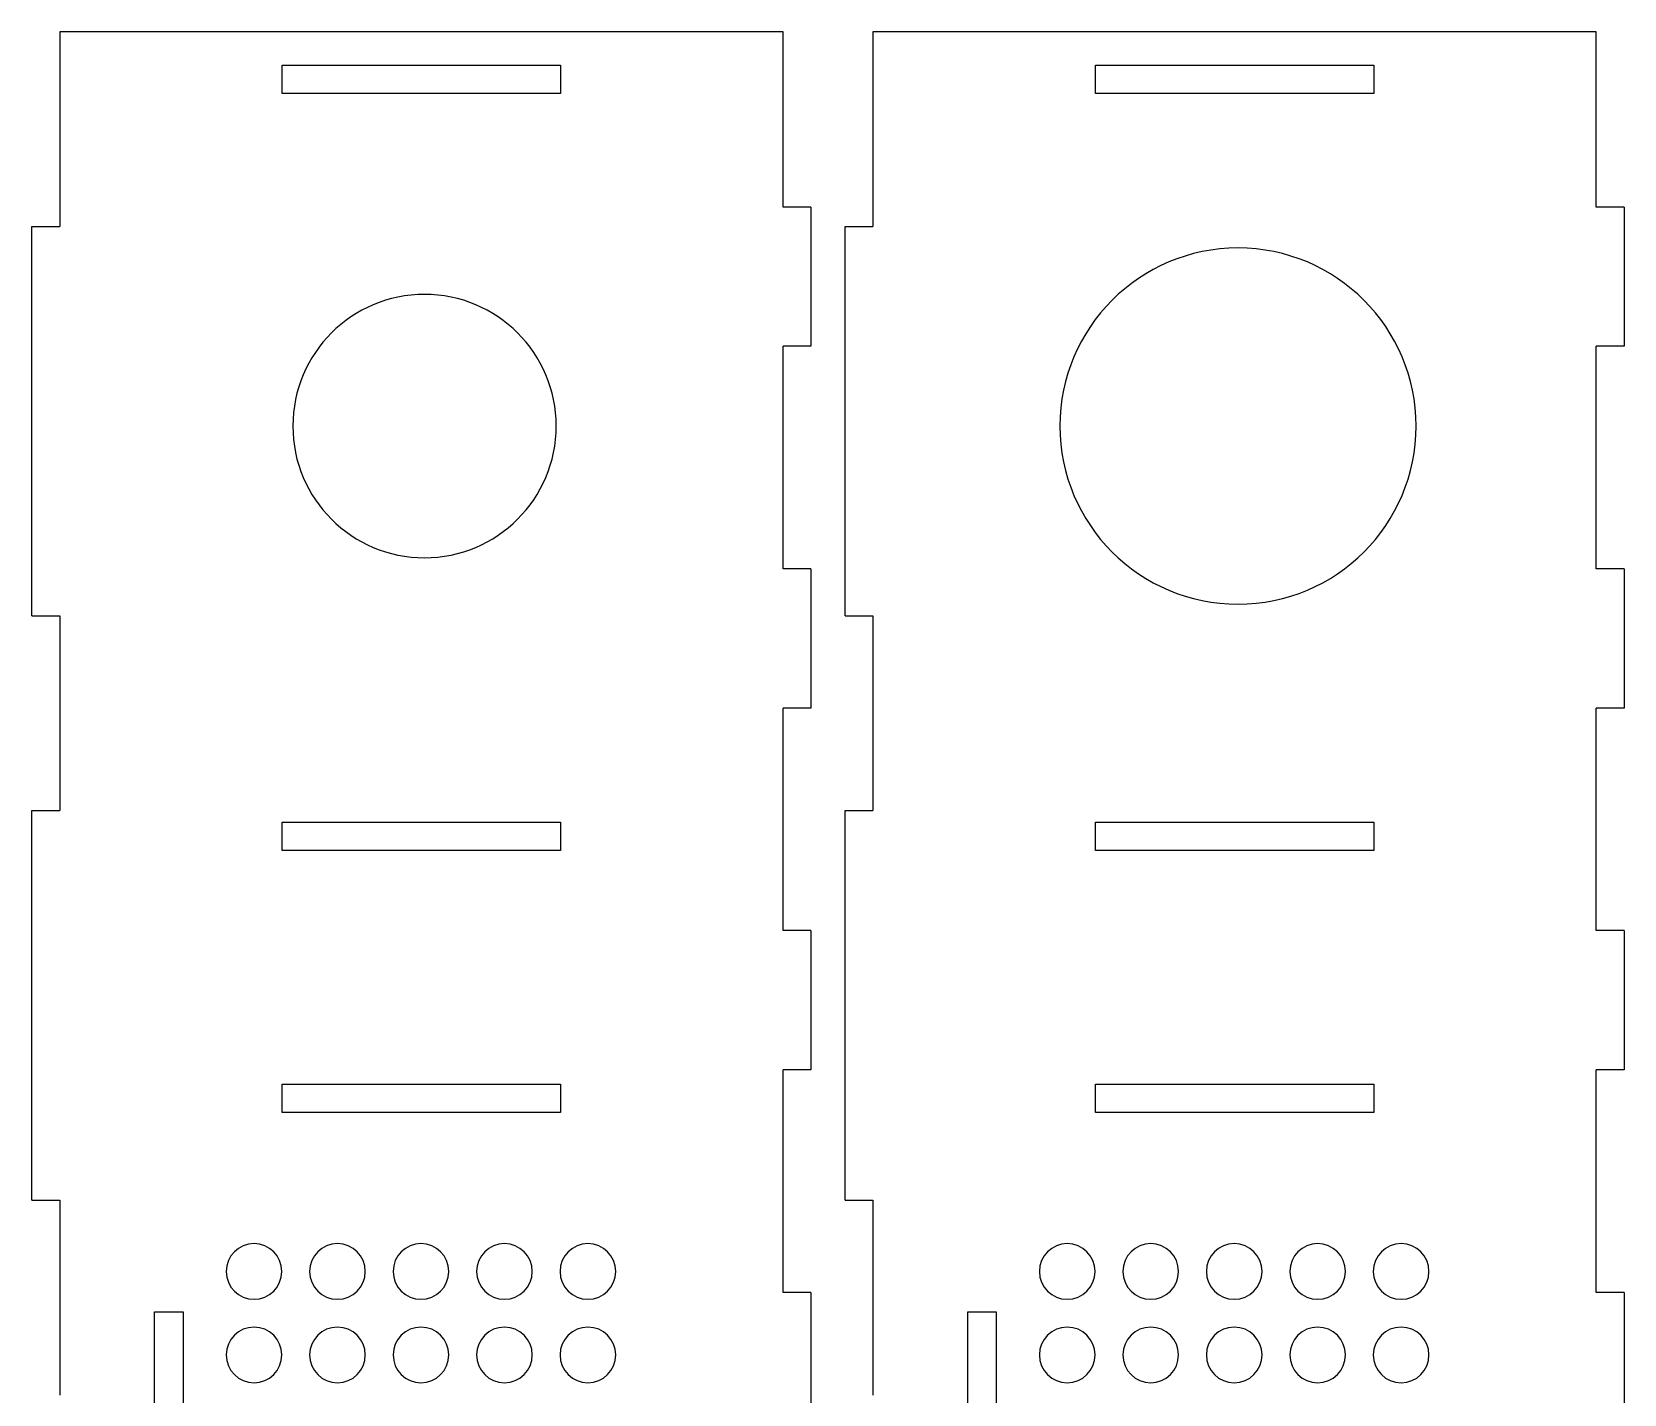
# Model space of a CAD drawing. Header units: millimetres. Extents: x -19 to 1971, y -336 to 654.
# Drawn here: x 1443.6 to 1729.7, y 408.2 to 653 of the extents above; entities that cross this region are included whole.
import ezdxf

# ---------------------------------------------------------------- set-up
doc = ezdxf.new("R2010")
doc.units = ezdxf.units.MM
doc.header["$MEASUREMENT"] = 0
doc.layers.add('Layer 1', color=7, linetype='Continuous')

# ---------------------------------------------------------------- blocks, each defined once
blk = doc.blocks.new('block 392')
at = {"layer": 'Layer 1', "color": 7, "lineweight": 25, "true_color": 0xffffff}
blk.add_open_spline([(1498.52, 435.27), (1501.28, 435.27), (1503.52, 433.03), (1503.52, 430.27), (1503.52, 427.51), (1501.28, 425.27), (1498.52, 425.27), (1495.76, 425.27), (1493.52, 427.51), (1493.52, 430.27), (1493.52, 433.03), (1495.76, 435.27), (1498.52, 435.27), (1498.52, 435.27), (1498.52, 435.27), (1498.52, 435.27)], degree=3, knots=[0, 0, 0, 0, 1, 1, 1, 2, 2, 2, 3, 3, 3, 4, 4, 4, 5, 5, 5, 5], dxfattribs=at)
blk = doc.blocks.new('block 393')
at = {"layer": 'Layer 1', "color": 7, "lineweight": 25, "true_color": 0xffffff}
blk.add_open_spline([(1513.52, 420.27), (1516.28, 420.27), (1518.52, 418.03), (1518.52, 415.27), (1518.52, 412.51), (1516.28, 410.27), (1513.52, 410.27), (1510.76, 410.27), (1508.52, 412.51), (1508.52, 415.27), (1508.52, 418.03), (1510.76, 420.27), (1513.52, 420.27), (1513.52, 420.27), (1513.52, 420.27), (1513.52, 420.27)], degree=3, knots=[0, 0, 0, 0, 1, 1, 1, 2, 2, 2, 3, 3, 3, 4, 4, 4, 5, 5, 5, 5], dxfattribs=at)
blk = doc.blocks.new('block 394')
at = {"layer": 'Layer 1', "color": 7, "lineweight": 25, "true_color": 0xffffff}
blk.add_open_spline([(1513.52, 435.27), (1516.28, 435.27), (1518.52, 433.03), (1518.52, 430.27), (1518.52, 427.51), (1516.28, 425.27), (1513.52, 425.27), (1510.76, 425.27), (1508.52, 427.51), (1508.52, 430.27), (1508.52, 433.03), (1510.76, 435.27), (1513.52, 435.27), (1513.52, 435.27), (1513.52, 435.27), (1513.52, 435.27)], degree=3, knots=[0, 0, 0, 0, 1, 1, 1, 2, 2, 2, 3, 3, 3, 4, 4, 4, 5, 5, 5, 5], dxfattribs=at)
blk = doc.blocks.new('block 397')
at = {"layer": 'Layer 1', "color": 7, "lineweight": 25, "true_color": 0xffffff}
blk.add_open_spline([(1498.52, 420.27), (1501.28, 420.27), (1503.52, 418.03), (1503.52, 415.27), (1503.52, 412.51), (1501.28, 410.27), (1498.52, 410.27), (1495.76, 410.27), (1493.52, 412.51), (1493.52, 415.27), (1493.52, 418.03), (1495.76, 420.27), (1498.52, 420.27), (1498.52, 420.27), (1498.52, 420.27), (1498.52, 420.27)], degree=3, knots=[0, 0, 0, 0, 1, 1, 1, 2, 2, 2, 3, 3, 3, 4, 4, 4, 5, 5, 5, 5], dxfattribs=at)
blk = doc.blocks.new('block 401')
at = {"layer": 'Layer 1', "color": 7, "lineweight": 25, "true_color": 0xffffff}
blk.add_open_spline([(1483.52, 435.27), (1486.28, 435.27), (1488.52, 433.03), (1488.52, 430.27), (1488.52, 427.51), (1486.28, 425.27), (1483.52, 425.27), (1480.76, 425.27), (1478.52, 427.51), (1478.52, 430.27), (1478.52, 433.03), (1480.76, 435.27), (1483.52, 435.27), (1483.52, 435.27), (1483.52, 435.27), (1483.52, 435.27)], degree=3, knots=[0, 0, 0, 0, 1, 1, 1, 2, 2, 2, 3, 3, 3, 4, 4, 4, 5, 5, 5, 5], dxfattribs=at)
blk = doc.blocks.new('block 402')
at = {"layer": 'Layer 1', "color": 7, "lineweight": 25, "true_color": 0xffffff}
blk.add_open_spline([(1483.52, 420.27), (1486.28, 420.27), (1488.52, 418.03), (1488.52, 415.27), (1488.52, 412.51), (1486.28, 410.27), (1483.52, 410.27), (1480.76, 410.27), (1478.52, 412.51), (1478.52, 415.27), (1478.52, 418.03), (1480.76, 420.27), (1483.52, 420.27), (1483.52, 420.27), (1483.52, 420.27), (1483.52, 420.27)], degree=3, knots=[0, 0, 0, 0, 1, 1, 1, 2, 2, 2, 3, 3, 3, 4, 4, 4, 5, 5, 5, 5], dxfattribs=at)
blk = doc.blocks.new('block 405')
at = {"layer": 'Layer 1', "color": 7, "lineweight": 25, "true_color": 0xffffff}
blk.add_open_spline([(1543.52, 435.27), (1546.28, 435.27), (1548.52, 433.03), (1548.52, 430.27), (1548.52, 427.51), (1546.28, 425.27), (1543.52, 425.27), (1540.76, 425.27), (1538.52, 427.51), (1538.52, 430.27), (1538.52, 433.03), (1540.76, 435.27), (1543.52, 435.27), (1543.52, 435.27), (1543.52, 435.27), (1543.52, 435.27)], degree=3, knots=[0, 0, 0, 0, 1, 1, 1, 2, 2, 2, 3, 3, 3, 4, 4, 4, 5, 5, 5, 5], dxfattribs=at)
blk = doc.blocks.new('block 406')
at = {"layer": 'Layer 1', "color": 7, "lineweight": 25, "true_color": 0xffffff}
blk.add_open_spline([(1543.52, 420.27), (1546.28, 420.27), (1548.52, 418.03), (1548.52, 415.27), (1548.52, 412.51), (1546.28, 410.27), (1543.52, 410.27), (1540.76, 410.27), (1538.52, 412.51), (1538.52, 415.27), (1538.52, 418.03), (1540.76, 420.27), (1543.52, 420.27), (1543.52, 420.27), (1543.52, 420.27), (1543.52, 420.27)], degree=3, knots=[0, 0, 0, 0, 1, 1, 1, 2, 2, 2, 3, 3, 3, 4, 4, 4, 5, 5, 5, 5], dxfattribs=at)
blk = doc.blocks.new('block 410')
at = {"layer": 'Layer 1', "color": 7, "lineweight": 25, "true_color": 0xffffff}
blk.add_open_spline([(1528.52, 420.27), (1531.28, 420.27), (1533.52, 418.03), (1533.52, 415.27), (1533.52, 412.51), (1531.28, 410.27), (1528.52, 410.27), (1525.76, 410.27), (1523.52, 412.51), (1523.52, 415.27), (1523.52, 418.03), (1525.76, 420.27), (1528.52, 420.27), (1528.52, 420.27), (1528.52, 420.27), (1528.52, 420.27)], degree=3, knots=[0, 0, 0, 0, 1, 1, 1, 2, 2, 2, 3, 3, 3, 4, 4, 4, 5, 5, 5, 5], dxfattribs=at)
blk = doc.blocks.new('block 411')
at = {"layer": 'Layer 1', "color": 7, "lineweight": 25, "true_color": 0xffffff}
blk.add_open_spline([(1528.52, 435.27), (1531.28, 435.27), (1533.52, 433.03), (1533.52, 430.27), (1533.52, 427.51), (1531.28, 425.27), (1528.52, 425.27), (1525.76, 425.27), (1523.52, 427.51), (1523.52, 430.27), (1523.52, 433.03), (1525.76, 435.27), (1528.52, 435.27), (1528.52, 435.27), (1528.52, 435.27), (1528.52, 435.27)], degree=3, knots=[0, 0, 0, 0, 1, 1, 1, 2, 2, 2, 3, 3, 3, 4, 4, 4, 5, 5, 5, 5], dxfattribs=at)
blk = doc.blocks.new('block 414')
at = {"layer": 'Layer 1', "color": 7, "lineweight": 25, "true_color": 0xffffff}
blk.add_lwpolyline([(1538.6, 647.01), (1538.6, 641.91)], dxfattribs=at)
blk = doc.blocks.new('block 415')
at = {"layer": 'Layer 1', "color": 7, "lineweight": 25, "true_color": 0xffffff}
blk.add_lwpolyline([(1538.6, 641.91), (1488.6, 641.91)], dxfattribs=at)
blk = doc.blocks.new('block 416')
at = {"layer": 'Layer 1', "color": 7, "lineweight": 25, "true_color": 0xffffff}
blk.add_lwpolyline([(1488.6, 641.91), (1488.6, 647.01)], dxfattribs=at)
blk = doc.blocks.new('block 417')
at = {"layer": 'Layer 1', "color": 7, "lineweight": 25, "true_color": 0xffffff}
blk.add_lwpolyline([(1488.6, 647.01), (1538.6, 647.01)], dxfattribs=at)
blk = doc.blocks.new('block 422')
at = {"layer": 'Layer 1', "color": 7, "lineweight": 25, "true_color": 0xffffff}
blk.add_lwpolyline([(1538.6, 463.91), (1538.6, 458.81)], dxfattribs=at)
blk = doc.blocks.new('block 423')
at = {"layer": 'Layer 1', "color": 7, "lineweight": 25, "true_color": 0xffffff}
blk.add_lwpolyline([(1538.6, 458.81), (1488.6, 458.81)], dxfattribs=at)
blk = doc.blocks.new('block 424')
at = {"layer": 'Layer 1', "color": 7, "lineweight": 25, "true_color": 0xffffff}
blk.add_lwpolyline([(1488.6, 458.81), (1488.6, 463.91)], dxfattribs=at)
blk = doc.blocks.new('block 425')
at = {"layer": 'Layer 1', "color": 7, "lineweight": 25, "true_color": 0xffffff}
blk.add_lwpolyline([(1488.6, 463.91), (1538.6, 463.91)], dxfattribs=at)
blk = doc.blocks.new('block 426')
at = {"layer": 'Layer 1', "color": 7, "lineweight": 25, "true_color": 0xffffff}
blk.add_lwpolyline([(1538.6, 511.01), (1538.6, 505.91)], dxfattribs=at)
blk = doc.blocks.new('block 427')
at = {"layer": 'Layer 1', "color": 7, "lineweight": 25, "true_color": 0xffffff}
blk.add_lwpolyline([(1538.6, 505.91), (1488.6, 505.91)], dxfattribs=at)
blk = doc.blocks.new('block 428')
at = {"layer": 'Layer 1', "color": 7, "lineweight": 25, "true_color": 0xffffff}
blk.add_lwpolyline([(1488.6, 505.91), (1488.6, 511.01)], dxfattribs=at)
blk = doc.blocks.new('block 429')
at = {"layer": 'Layer 1', "color": 7, "lineweight": 25, "true_color": 0xffffff}
blk.add_lwpolyline([(1488.6, 511.01), (1538.6, 511.01)], dxfattribs=at)
blk = doc.blocks.new('block 434')
at = {"layer": 'Layer 1', "color": 7, "lineweight": 25, "true_color": 0xffffff}
blk.add_lwpolyline([(1470.76, 423.01), (1470.76, 373.01)], dxfattribs=at)
blk = doc.blocks.new('block 436')
at = {"layer": 'Layer 1', "color": 7, "lineweight": 25, "true_color": 0xffffff}
blk.add_lwpolyline([(1465.66, 373.01), (1465.66, 423.01)], dxfattribs=at)
blk = doc.blocks.new('block 437')
at = {"layer": 'Layer 1', "color": 7, "lineweight": 25, "true_color": 0xffffff}
blk.add_lwpolyline([(1465.66, 423.01), (1470.76, 423.01)], dxfattribs=at)
blk = doc.blocks.new('block 438')
at = {"layer": 'Layer 1', "color": 7, "lineweight": 25, "true_color": 0xffffff}
blk.add_open_spline([(1514.16, 605.83), (1527.23, 605.83), (1537.82, 595.24), (1537.82, 582.17), (1537.82, 569.1), (1527.23, 558.51), (1514.16, 558.51), (1501.09, 558.51), (1490.5, 569.1), (1490.5, 582.17), (1490.5, 595.24), (1501.09, 605.83), (1514.16, 605.83), (1514.16, 605.83), (1514.16, 605.83), (1514.16, 605.83)], degree=3, knots=[0, 0, 0, 0, 1, 1, 1, 2, 2, 2, 3, 3, 3, 4, 4, 4, 5, 5, 5, 5], dxfattribs=at)
blk = doc.blocks.new('block 439')
at = {"layer": 'Layer 1', "color": 7, "lineweight": 25, "true_color": 0xffffff}
blk.add_lwpolyline([(1578.6, 653.01), (1448.6, 653.01)], dxfattribs=at)
blk = doc.blocks.new('block 440')
at = {"layer": 'Layer 1', "color": 7, "lineweight": 25, "true_color": 0xffffff}
blk.add_lwpolyline([(1448.6, 653.01), (1448.6, 618.05)], dxfattribs=at)
blk = doc.blocks.new('block 441')
at = {"layer": 'Layer 1', "color": 7, "lineweight": 25, "true_color": 0xffffff}
blk.add_lwpolyline([(1443.6, 618.05), (1448.6, 618.05)], dxfattribs=at)
blk = doc.blocks.new('block 442')
at = {"layer": 'Layer 1', "color": 7, "lineweight": 25, "true_color": 0xffffff}
blk.add_lwpolyline([(1443.6, 548.05), (1443.6, 618.05)], dxfattribs=at)
blk = doc.blocks.new('block 443')
at = {"layer": 'Layer 1', "color": 7, "lineweight": 25, "true_color": 0xffffff}
blk.add_lwpolyline([(1443.6, 548.05), (1448.6, 548.05)], dxfattribs=at)
blk = doc.blocks.new('block 444')
at = {"layer": 'Layer 1', "color": 7, "lineweight": 25, "true_color": 0xffffff}
blk.add_lwpolyline([(1448.6, 548.05), (1448.6, 513.1)], dxfattribs=at)
blk = doc.blocks.new('block 445')
at = {"layer": 'Layer 1', "color": 7, "lineweight": 25, "true_color": 0xffffff}
blk.add_lwpolyline([(1443.6, 513.1), (1448.6, 513.1)], dxfattribs=at)
blk = doc.blocks.new('block 446')
at = {"layer": 'Layer 1', "color": 7, "lineweight": 25, "true_color": 0xffffff}
blk.add_lwpolyline([(1443.6, 443.1), (1443.6, 513.1)], dxfattribs=at)
blk = doc.blocks.new('block 447')
at = {"layer": 'Layer 1', "color": 7, "lineweight": 25, "true_color": 0xffffff}
blk.add_lwpolyline([(1443.6, 443.1), (1448.6, 443.1)], dxfattribs=at)
blk = doc.blocks.new('block 448')
at = {"layer": 'Layer 1', "color": 7, "lineweight": 25, "true_color": 0xffffff}
blk.add_lwpolyline([(1448.6, 443.1), (1448.6, 408.05)], dxfattribs=at)
blk = doc.blocks.new('block 460')
at = {"layer": 'Layer 1', "color": 7, "lineweight": 25, "true_color": 0xffffff}
blk.add_lwpolyline([(1583.6, 426.51), (1583.6, 401.51)], dxfattribs=at)
blk = doc.blocks.new('block 461')
at = {"layer": 'Layer 1', "color": 7, "lineweight": 25, "true_color": 0xffffff}
blk.add_lwpolyline([(1583.6, 426.51), (1578.6, 426.51)], dxfattribs=at)
blk = doc.blocks.new('block 462')
at = {"layer": 'Layer 1', "color": 7, "lineweight": 25, "true_color": 0xffffff}
blk.add_lwpolyline([(1578.6, 426.51), (1578.6, 466.51)], dxfattribs=at)
blk = doc.blocks.new('block 463')
at = {"layer": 'Layer 1', "color": 7, "lineweight": 25, "true_color": 0xffffff}
blk.add_lwpolyline([(1583.6, 466.51), (1578.6, 466.51)], dxfattribs=at)
blk = doc.blocks.new('block 464')
at = {"layer": 'Layer 1', "color": 7, "lineweight": 25, "true_color": 0xffffff}
blk.add_lwpolyline([(1583.6, 491.51), (1583.6, 466.51)], dxfattribs=at)
blk = doc.blocks.new('block 465')
at = {"layer": 'Layer 1', "color": 7, "lineweight": 25, "true_color": 0xffffff}
blk.add_lwpolyline([(1583.6, 491.51), (1578.6, 491.51)], dxfattribs=at)
blk = doc.blocks.new('block 466')
at = {"layer": 'Layer 1', "color": 7, "lineweight": 25, "true_color": 0xffffff}
blk.add_lwpolyline([(1578.6, 491.51), (1578.6, 531.51)], dxfattribs=at)
blk = doc.blocks.new('block 467')
at = {"layer": 'Layer 1', "color": 7, "lineweight": 25, "true_color": 0xffffff}
blk.add_lwpolyline([(1583.6, 531.51), (1578.6, 531.51)], dxfattribs=at)
blk = doc.blocks.new('block 468')
at = {"layer": 'Layer 1', "color": 7, "lineweight": 25, "true_color": 0xffffff}
blk.add_lwpolyline([(1583.6, 556.51), (1583.6, 531.51)], dxfattribs=at)
blk = doc.blocks.new('block 469')
at = {"layer": 'Layer 1', "color": 7, "lineweight": 25, "true_color": 0xffffff}
blk.add_lwpolyline([(1583.6, 556.51), (1578.6, 556.51)], dxfattribs=at)
blk = doc.blocks.new('block 470')
at = {"layer": 'Layer 1', "color": 7, "lineweight": 25, "true_color": 0xffffff}
blk.add_lwpolyline([(1578.6, 556.51), (1578.6, 596.51)], dxfattribs=at)
blk = doc.blocks.new('block 471')
at = {"layer": 'Layer 1', "color": 7, "lineweight": 25, "true_color": 0xffffff}
blk.add_lwpolyline([(1583.6, 596.51), (1578.6, 596.51)], dxfattribs=at)
blk = doc.blocks.new('block 472')
at = {"layer": 'Layer 1', "color": 7, "lineweight": 25, "true_color": 0xffffff}
blk.add_lwpolyline([(1583.6, 621.51), (1583.6, 596.51)], dxfattribs=at)
blk = doc.blocks.new('block 473')
at = {"layer": 'Layer 1', "color": 7, "lineweight": 25, "true_color": 0xffffff}
blk.add_lwpolyline([(1583.6, 621.51), (1578.6, 621.51)], dxfattribs=at)
blk = doc.blocks.new('block 474')
at = {"layer": 'Layer 1', "color": 7, "lineweight": 25, "true_color": 0xffffff}
blk.add_lwpolyline([(1578.6, 621.51), (1578.6, 653.01)], dxfattribs=at)
blk = doc.blocks.new('block 388')
at = {"layer": 'Layer 1'}
for name in ['block 439', 'block 440', 'block 474', 'block 416', 'block 417', 'block 414', 'block 415', 'block 473', 'block 472', 'block 441', 'block 442', 'block 438', 'block 470', 'block 471', 'block 469', 'block 468', 'block 443', 'block 444', 'block 466', 'block 467', 'block 445', 'block 446', 'block 428', 'block 429', 'block 426', 'block 427', 'block 465', 'block 464', 'block 462', 'block 463', 'block 424', 'block 425', 'block 422', 'block 423', 'block 447', 'block 448', 'block 401', 'block 392', 'block 394', 'block 411', 'block 405', 'block 461', 'block 460', 'block 436', 'block 437', 'block 434', 'block 402', 'block 397', 'block 393', 'block 410', 'block 406']:
    blk.add_blockref(name, (0, 0), dxfattribs=at)
blk = doc.blocks.new('block 479')
at = {"layer": 'Layer 1', "color": 7, "lineweight": 25, "true_color": 0xffffff}
blk.add_open_spline([(1644.65, 435.27), (1647.41, 435.27), (1649.65, 433.03), (1649.65, 430.27), (1649.65, 427.51), (1647.41, 425.27), (1644.65, 425.27), (1641.89, 425.27), (1639.65, 427.51), (1639.65, 430.27), (1639.65, 433.03), (1641.89, 435.27), (1644.65, 435.27), (1644.65, 435.27), (1644.65, 435.27), (1644.65, 435.27)], degree=3, knots=[0, 0, 0, 0, 1, 1, 1, 2, 2, 2, 3, 3, 3, 4, 4, 4, 5, 5, 5, 5], dxfattribs=at)
blk = doc.blocks.new('block 480')
at = {"layer": 'Layer 1', "color": 7, "lineweight": 25, "true_color": 0xffffff}
blk.add_open_spline([(1659.65, 420.27), (1662.41, 420.27), (1664.65, 418.03), (1664.65, 415.27), (1664.65, 412.51), (1662.41, 410.27), (1659.65, 410.27), (1656.89, 410.27), (1654.65, 412.51), (1654.65, 415.27), (1654.65, 418.03), (1656.89, 420.27), (1659.65, 420.27), (1659.65, 420.27), (1659.65, 420.27), (1659.65, 420.27)], degree=3, knots=[0, 0, 0, 0, 1, 1, 1, 2, 2, 2, 3, 3, 3, 4, 4, 4, 5, 5, 5, 5], dxfattribs=at)
blk = doc.blocks.new('block 481')
at = {"layer": 'Layer 1', "color": 7, "lineweight": 25, "true_color": 0xffffff}
blk.add_open_spline([(1659.65, 435.27), (1662.41, 435.27), (1664.65, 433.03), (1664.65, 430.27), (1664.65, 427.51), (1662.41, 425.27), (1659.65, 425.27), (1656.89, 425.27), (1654.65, 427.51), (1654.65, 430.27), (1654.65, 433.03), (1656.89, 435.27), (1659.65, 435.27), (1659.65, 435.27), (1659.65, 435.27), (1659.65, 435.27)], degree=3, knots=[0, 0, 0, 0, 1, 1, 1, 2, 2, 2, 3, 3, 3, 4, 4, 4, 5, 5, 5, 5], dxfattribs=at)
blk = doc.blocks.new('block 484')
at = {"layer": 'Layer 1', "color": 7, "lineweight": 25, "true_color": 0xffffff}
blk.add_open_spline([(1644.65, 420.27), (1647.41, 420.27), (1649.65, 418.03), (1649.65, 415.27), (1649.65, 412.51), (1647.41, 410.27), (1644.65, 410.27), (1641.89, 410.27), (1639.65, 412.51), (1639.65, 415.27), (1639.65, 418.03), (1641.89, 420.27), (1644.65, 420.27), (1644.65, 420.27), (1644.65, 420.27), (1644.65, 420.27)], degree=3, knots=[0, 0, 0, 0, 1, 1, 1, 2, 2, 2, 3, 3, 3, 4, 4, 4, 5, 5, 5, 5], dxfattribs=at)
blk = doc.blocks.new('block 488')
at = {"layer": 'Layer 1', "color": 7, "lineweight": 25, "true_color": 0xffffff}
blk.add_open_spline([(1629.65, 435.27), (1632.41, 435.27), (1634.65, 433.03), (1634.65, 430.27), (1634.65, 427.51), (1632.41, 425.27), (1629.65, 425.27), (1626.89, 425.27), (1624.65, 427.51), (1624.65, 430.27), (1624.65, 433.03), (1626.89, 435.27), (1629.65, 435.27), (1629.65, 435.27), (1629.65, 435.27), (1629.65, 435.27)], degree=3, knots=[0, 0, 0, 0, 1, 1, 1, 2, 2, 2, 3, 3, 3, 4, 4, 4, 5, 5, 5, 5], dxfattribs=at)
blk = doc.blocks.new('block 489')
at = {"layer": 'Layer 1', "color": 7, "lineweight": 25, "true_color": 0xffffff}
blk.add_open_spline([(1629.65, 420.27), (1632.41, 420.27), (1634.65, 418.03), (1634.65, 415.27), (1634.65, 412.51), (1632.41, 410.27), (1629.65, 410.27), (1626.89, 410.27), (1624.65, 412.51), (1624.65, 415.27), (1624.65, 418.03), (1626.89, 420.27), (1629.65, 420.27), (1629.65, 420.27), (1629.65, 420.27), (1629.65, 420.27)], degree=3, knots=[0, 0, 0, 0, 1, 1, 1, 2, 2, 2, 3, 3, 3, 4, 4, 4, 5, 5, 5, 5], dxfattribs=at)
blk = doc.blocks.new('block 492')
at = {"layer": 'Layer 1', "color": 7, "lineweight": 25, "true_color": 0xffffff}
blk.add_open_spline([(1689.65, 435.27), (1692.41, 435.27), (1694.65, 433.03), (1694.65, 430.27), (1694.65, 427.51), (1692.41, 425.27), (1689.65, 425.27), (1686.89, 425.27), (1684.65, 427.51), (1684.65, 430.27), (1684.65, 433.03), (1686.89, 435.27), (1689.65, 435.27), (1689.65, 435.27), (1689.65, 435.27), (1689.65, 435.27)], degree=3, knots=[0, 0, 0, 0, 1, 1, 1, 2, 2, 2, 3, 3, 3, 4, 4, 4, 5, 5, 5, 5], dxfattribs=at)
blk = doc.blocks.new('block 493')
at = {"layer": 'Layer 1', "color": 7, "lineweight": 25, "true_color": 0xffffff}
blk.add_open_spline([(1689.65, 420.27), (1692.41, 420.27), (1694.65, 418.03), (1694.65, 415.27), (1694.65, 412.51), (1692.41, 410.27), (1689.65, 410.27), (1686.89, 410.27), (1684.65, 412.51), (1684.65, 415.27), (1684.65, 418.03), (1686.89, 420.27), (1689.65, 420.27), (1689.65, 420.27), (1689.65, 420.27), (1689.65, 420.27)], degree=3, knots=[0, 0, 0, 0, 1, 1, 1, 2, 2, 2, 3, 3, 3, 4, 4, 4, 5, 5, 5, 5], dxfattribs=at)
blk = doc.blocks.new('block 497')
at = {"layer": 'Layer 1', "color": 7, "lineweight": 25, "true_color": 0xffffff}
blk.add_open_spline([(1674.65, 420.27), (1677.41, 420.27), (1679.65, 418.03), (1679.65, 415.27), (1679.65, 412.51), (1677.41, 410.27), (1674.65, 410.27), (1671.89, 410.27), (1669.65, 412.51), (1669.65, 415.27), (1669.65, 418.03), (1671.89, 420.27), (1674.65, 420.27), (1674.65, 420.27), (1674.65, 420.27), (1674.65, 420.27)], degree=3, knots=[0, 0, 0, 0, 1, 1, 1, 2, 2, 2, 3, 3, 3, 4, 4, 4, 5, 5, 5, 5], dxfattribs=at)
blk = doc.blocks.new('block 498')
at = {"layer": 'Layer 1', "color": 7, "lineweight": 25, "true_color": 0xffffff}
blk.add_open_spline([(1674.65, 435.27), (1677.41, 435.27), (1679.65, 433.03), (1679.65, 430.27), (1679.65, 427.51), (1677.41, 425.27), (1674.65, 425.27), (1671.89, 425.27), (1669.65, 427.51), (1669.65, 430.27), (1669.65, 433.03), (1671.89, 435.27), (1674.65, 435.27), (1674.65, 435.27), (1674.65, 435.27), (1674.65, 435.27)], degree=3, knots=[0, 0, 0, 0, 1, 1, 1, 2, 2, 2, 3, 3, 3, 4, 4, 4, 5, 5, 5, 5], dxfattribs=at)
blk = doc.blocks.new('block 501')
at = {"layer": 'Layer 1', "color": 7, "lineweight": 25, "true_color": 0xffffff}
blk.add_lwpolyline([(1684.72, 647.01), (1684.72, 641.91)], dxfattribs=at)
blk = doc.blocks.new('block 502')
at = {"layer": 'Layer 1', "color": 7, "lineweight": 25, "true_color": 0xffffff}
blk.add_lwpolyline([(1684.72, 641.91), (1634.72, 641.91)], dxfattribs=at)
blk = doc.blocks.new('block 503')
at = {"layer": 'Layer 1', "color": 7, "lineweight": 25, "true_color": 0xffffff}
blk.add_lwpolyline([(1634.72, 641.91), (1634.72, 647.01)], dxfattribs=at)
blk = doc.blocks.new('block 504')
at = {"layer": 'Layer 1', "color": 7, "lineweight": 25, "true_color": 0xffffff}
blk.add_lwpolyline([(1634.72, 647.01), (1684.72, 647.01)], dxfattribs=at)
blk = doc.blocks.new('block 509')
at = {"layer": 'Layer 1', "color": 7, "lineweight": 25, "true_color": 0xffffff}
blk.add_lwpolyline([(1684.72, 463.91), (1684.72, 458.81)], dxfattribs=at)
blk = doc.blocks.new('block 510')
at = {"layer": 'Layer 1', "color": 7, "lineweight": 25, "true_color": 0xffffff}
blk.add_lwpolyline([(1684.72, 458.81), (1634.72, 458.81)], dxfattribs=at)
blk = doc.blocks.new('block 511')
at = {"layer": 'Layer 1', "color": 7, "lineweight": 25, "true_color": 0xffffff}
blk.add_lwpolyline([(1634.72, 458.81), (1634.72, 463.91)], dxfattribs=at)
blk = doc.blocks.new('block 512')
at = {"layer": 'Layer 1', "color": 7, "lineweight": 25, "true_color": 0xffffff}
blk.add_lwpolyline([(1634.72, 463.91), (1684.72, 463.91)], dxfattribs=at)
blk = doc.blocks.new('block 513')
at = {"layer": 'Layer 1', "color": 7, "lineweight": 25, "true_color": 0xffffff}
blk.add_lwpolyline([(1684.72, 511.01), (1684.72, 505.91)], dxfattribs=at)
blk = doc.blocks.new('block 514')
at = {"layer": 'Layer 1', "color": 7, "lineweight": 25, "true_color": 0xffffff}
blk.add_lwpolyline([(1684.72, 505.91), (1634.72, 505.91)], dxfattribs=at)
blk = doc.blocks.new('block 515')
at = {"layer": 'Layer 1', "color": 7, "lineweight": 25, "true_color": 0xffffff}
blk.add_lwpolyline([(1634.72, 505.91), (1634.72, 511.01)], dxfattribs=at)
blk = doc.blocks.new('block 516')
at = {"layer": 'Layer 1', "color": 7, "lineweight": 25, "true_color": 0xffffff}
blk.add_lwpolyline([(1634.72, 511.01), (1684.72, 511.01)], dxfattribs=at)
blk = doc.blocks.new('block 521')
at = {"layer": 'Layer 1', "color": 7, "lineweight": 25, "true_color": 0xffffff}
blk.add_lwpolyline([(1616.88, 423.01), (1616.88, 373.01)], dxfattribs=at)
blk = doc.blocks.new('block 523')
at = {"layer": 'Layer 1', "color": 7, "lineweight": 25, "true_color": 0xffffff}
blk.add_lwpolyline([(1611.78, 373.01), (1611.78, 423.01)], dxfattribs=at)
blk = doc.blocks.new('block 524')
at = {"layer": 'Layer 1', "color": 7, "lineweight": 25, "true_color": 0xffffff}
blk.add_lwpolyline([(1611.78, 423.01), (1616.88, 423.01)], dxfattribs=at)
blk = doc.blocks.new('block 525')
at = {"layer": 'Layer 1', "color": 7, "lineweight": 25, "true_color": 0xffffff}
blk.add_open_spline([(1660.34, 614.17), (1678.01, 614.17), (1692.34, 599.84), (1692.34, 582.17), (1692.34, 564.5), (1678.01, 550.17), (1660.34, 550.17), (1642.67, 550.17), (1628.34, 564.5), (1628.34, 582.17), (1628.34, 599.84), (1642.67, 614.17), (1660.34, 614.17), (1660.34, 614.17), (1660.34, 614.17), (1660.34, 614.17)], degree=3, knots=[0, 0, 0, 0, 1, 1, 1, 2, 2, 2, 3, 3, 3, 4, 4, 4, 5, 5, 5, 5], dxfattribs=at)
blk = doc.blocks.new('block 526')
at = {"layer": 'Layer 1', "color": 7, "lineweight": 25, "true_color": 0xffffff}
blk.add_lwpolyline([(1724.72, 653.01), (1594.72, 653.01)], dxfattribs=at)
blk = doc.blocks.new('block 527')
at = {"layer": 'Layer 1', "color": 7, "lineweight": 25, "true_color": 0xffffff}
blk.add_lwpolyline([(1594.72, 653.01), (1594.72, 618.05)], dxfattribs=at)
blk = doc.blocks.new('block 528')
at = {"layer": 'Layer 1', "color": 7, "lineweight": 25, "true_color": 0xffffff}
blk.add_lwpolyline([(1589.72, 618.05), (1594.72, 618.05)], dxfattribs=at)
blk = doc.blocks.new('block 529')
at = {"layer": 'Layer 1', "color": 7, "lineweight": 25, "true_color": 0xffffff}
blk.add_lwpolyline([(1589.72, 548.05), (1589.72, 618.05)], dxfattribs=at)
blk = doc.blocks.new('block 530')
at = {"layer": 'Layer 1', "color": 7, "lineweight": 25, "true_color": 0xffffff}
blk.add_lwpolyline([(1589.72, 548.05), (1594.72, 548.05)], dxfattribs=at)
blk = doc.blocks.new('block 531')
at = {"layer": 'Layer 1', "color": 7, "lineweight": 25, "true_color": 0xffffff}
blk.add_lwpolyline([(1594.72, 548.05), (1594.72, 513.1)], dxfattribs=at)
blk = doc.blocks.new('block 532')
at = {"layer": 'Layer 1', "color": 7, "lineweight": 25, "true_color": 0xffffff}
blk.add_lwpolyline([(1589.72, 513.1), (1594.72, 513.1)], dxfattribs=at)
blk = doc.blocks.new('block 533')
at = {"layer": 'Layer 1', "color": 7, "lineweight": 25, "true_color": 0xffffff}
blk.add_lwpolyline([(1589.72, 443.1), (1589.72, 513.1)], dxfattribs=at)
blk = doc.blocks.new('block 534')
at = {"layer": 'Layer 1', "color": 7, "lineweight": 25, "true_color": 0xffffff}
blk.add_lwpolyline([(1589.72, 443.1), (1594.72, 443.1)], dxfattribs=at)
blk = doc.blocks.new('block 535')
at = {"layer": 'Layer 1', "color": 7, "lineweight": 25, "true_color": 0xffffff}
blk.add_lwpolyline([(1594.72, 443.1), (1594.72, 408.05)], dxfattribs=at)
blk = doc.blocks.new('block 547')
at = {"layer": 'Layer 1', "color": 7, "lineweight": 25, "true_color": 0xffffff}
blk.add_lwpolyline([(1729.72, 426.51), (1729.72, 401.51)], dxfattribs=at)
blk = doc.blocks.new('block 548')
at = {"layer": 'Layer 1', "color": 7, "lineweight": 25, "true_color": 0xffffff}
blk.add_lwpolyline([(1729.72, 426.51), (1724.72, 426.51)], dxfattribs=at)
blk = doc.blocks.new('block 549')
at = {"layer": 'Layer 1', "color": 7, "lineweight": 25, "true_color": 0xffffff}
blk.add_lwpolyline([(1724.72, 426.51), (1724.72, 466.51)], dxfattribs=at)
blk = doc.blocks.new('block 550')
at = {"layer": 'Layer 1', "color": 7, "lineweight": 25, "true_color": 0xffffff}
blk.add_lwpolyline([(1729.72, 466.51), (1724.72, 466.51)], dxfattribs=at)
blk = doc.blocks.new('block 551')
at = {"layer": 'Layer 1', "color": 7, "lineweight": 25, "true_color": 0xffffff}
blk.add_lwpolyline([(1729.72, 491.51), (1729.72, 466.51)], dxfattribs=at)
blk = doc.blocks.new('block 552')
at = {"layer": 'Layer 1', "color": 7, "lineweight": 25, "true_color": 0xffffff}
blk.add_lwpolyline([(1729.72, 491.51), (1724.72, 491.51)], dxfattribs=at)
blk = doc.blocks.new('block 553')
at = {"layer": 'Layer 1', "color": 7, "lineweight": 25, "true_color": 0xffffff}
blk.add_lwpolyline([(1724.72, 491.51), (1724.72, 531.51)], dxfattribs=at)
blk = doc.blocks.new('block 554')
at = {"layer": 'Layer 1', "color": 7, "lineweight": 25, "true_color": 0xffffff}
blk.add_lwpolyline([(1729.72, 531.51), (1724.72, 531.51)], dxfattribs=at)
blk = doc.blocks.new('block 555')
at = {"layer": 'Layer 1', "color": 7, "lineweight": 25, "true_color": 0xffffff}
blk.add_lwpolyline([(1729.72, 556.51), (1729.72, 531.51)], dxfattribs=at)
blk = doc.blocks.new('block 556')
at = {"layer": 'Layer 1', "color": 7, "lineweight": 25, "true_color": 0xffffff}
blk.add_lwpolyline([(1729.72, 556.51), (1724.72, 556.51)], dxfattribs=at)
blk = doc.blocks.new('block 557')
at = {"layer": 'Layer 1', "color": 7, "lineweight": 25, "true_color": 0xffffff}
blk.add_lwpolyline([(1724.72, 556.51), (1724.72, 596.51)], dxfattribs=at)
blk = doc.blocks.new('block 558')
at = {"layer": 'Layer 1', "color": 7, "lineweight": 25, "true_color": 0xffffff}
blk.add_lwpolyline([(1729.72, 596.51), (1724.72, 596.51)], dxfattribs=at)
blk = doc.blocks.new('block 559')
at = {"layer": 'Layer 1', "color": 7, "lineweight": 25, "true_color": 0xffffff}
blk.add_lwpolyline([(1729.72, 621.51), (1729.72, 596.51)], dxfattribs=at)
blk = doc.blocks.new('block 560')
at = {"layer": 'Layer 1', "color": 7, "lineweight": 25, "true_color": 0xffffff}
blk.add_lwpolyline([(1729.72, 621.51), (1724.72, 621.51)], dxfattribs=at)
blk = doc.blocks.new('block 561')
at = {"layer": 'Layer 1', "color": 7, "lineweight": 25, "true_color": 0xffffff}
blk.add_lwpolyline([(1724.72, 621.51), (1724.72, 653.01)], dxfattribs=at)
blk = doc.blocks.new('block 475')
at = {"layer": 'Layer 1'}
for name in ['block 526', 'block 527', 'block 561', 'block 503', 'block 504', 'block 501', 'block 502', 'block 560', 'block 559', 'block 528', 'block 529', 'block 525', 'block 557', 'block 558', 'block 556', 'block 555', 'block 530', 'block 531', 'block 553', 'block 554', 'block 532', 'block 533', 'block 515', 'block 516', 'block 513', 'block 514', 'block 552', 'block 551', 'block 549', 'block 550', 'block 511', 'block 512', 'block 509', 'block 510', 'block 534', 'block 535', 'block 488', 'block 479', 'block 481', 'block 498', 'block 492', 'block 548', 'block 547', 'block 523', 'block 524', 'block 521', 'block 489', 'block 484', 'block 480', 'block 497', 'block 493']:
    blk.add_blockref(name, (0, 0), dxfattribs=at)
blk = doc.blocks.new('block 2')
at = {"layer": 'Layer 1'}
for name in ['block 388', 'block 475']:
    blk.add_blockref(name, (0, 0), dxfattribs=at)

msp = doc.modelspace()

# ---------------------------------------------------------------- block references
at = {"layer": 'Layer 1'}
msp.add_blockref('block 2', (0, 0), dxfattribs=at)

doc.saveas('drawing.dxf')
